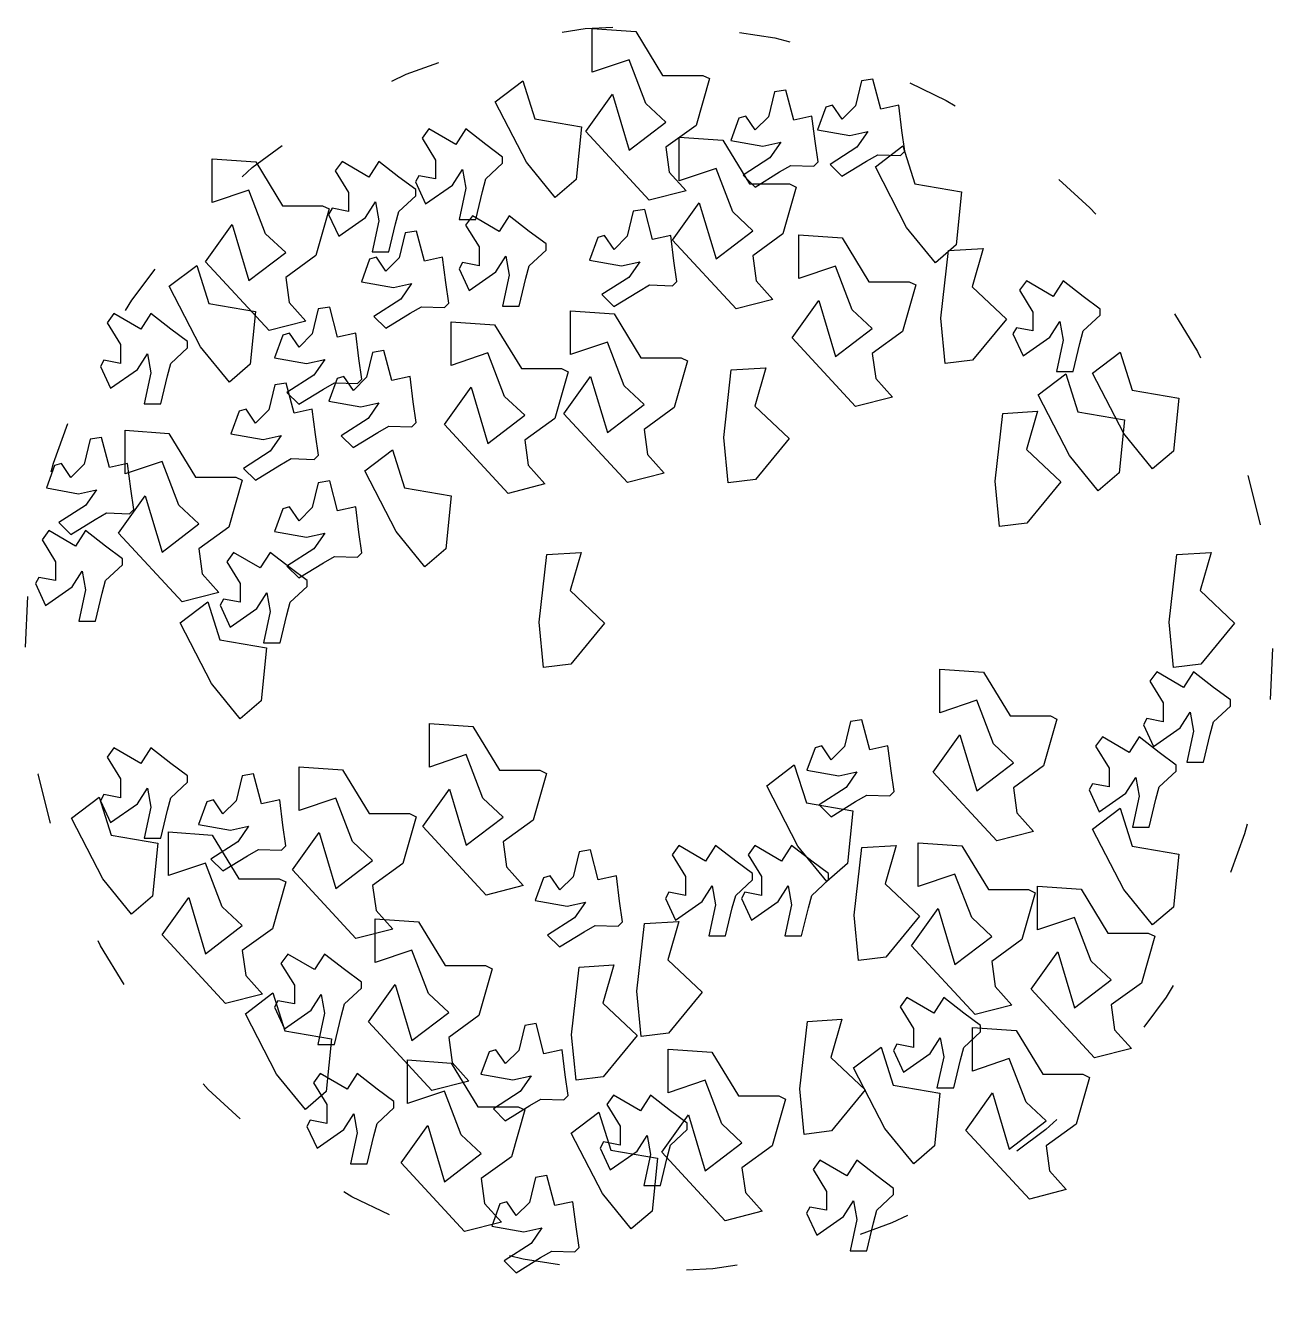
# Model space of a CAD drawing. Extents: x 6.54 to 8.99, y -0.81 to 1.68.
import ezdxf

# ---------------------------------------------------------------- set-up
doc = ezdxf.new("R2010")
doc.units = 0
doc.header["$MEASUREMENT"] = 0
doc.linetypes.add('DOT', pattern=[0.25, 0, -0.25])
doc.layers.get('0').update_dxf_attribs({"linetype": 'CONTINUOUS'})
doc.layers.add('MASC', color=7, linetype='CONTINUOUS')

# ---------------------------------------------------------------- blocks, each defined once
blk = doc.blocks.new('BRANCHO1', base_point=(16.66, 36.12))
for p, q in [((16.573, 36.1498), (16.6363, 36.2083)), ((16.6363, 36.2083), (16.6707, 36.1837)), ((16.7024, 36.1683), (16.6909, 36.2022)), ((16.6909, 36.2022), (16.7311, 36.2022)), ((16.7311, 36.2022), (16.7283, 36.1621)), ((16.6707, 36.1837), (16.619, 36.1683)), ((16.619, 36.1683), (16.6449, 36.1344)), ((16.6622, 36.1529), (16.7024, 36.1683)), ((16.7283, 36.1621), (16.688, 36.1375)), ((16.5817, 36.1159), (16.573, 36.1498)), ((16.6449, 36.1344), (16.6622, 36.1529)), ((16.688, 36.1375), (16.688, 36.1005)), ((16.5989, 36.1313), (16.5817, 36.1159)), ((16.6219, 36.1344), (16.5989, 36.1313)), ((16.642, 36.1067), (16.6219, 36.1344)), ((16.6851, 36.0944), (16.642, 36.1067)), ((16.688, 36.1005), (16.6851, 36.0944))]:
    blk.add_line(p, q)
blk = doc.blocks.new('BRANCHO2', base_point=(16.83, 36.07))
for p, q in [((16.7826, 36.0972), (16.8244, 36.1012)), ((16.7857, 36.0721), (16.7826, 36.0972)), ((16.8244, 36.1012), (16.8867, 36.0942)), ((16.8867, 36.0942), (16.8887, 36.0624)), ((16.8235, 36.041), (16.7857, 36.0721)), ((16.8534, 36.0726), (16.8235, 36.041)), ((16.8887, 36.0624), (16.8534, 36.0726))]:
    blk.add_line(p, q)
blk = doc.blocks.new('BRANCHO3', base_point=(16.71, 35.96))
for p, q in [((16.6899, 36.0349), (16.6698, 36.0256)), ((16.6956, 36.0318), (16.6899, 36.0349)), ((16.6927, 36.0165), (16.6956, 36.0318)), ((16.6698, 36.0256), (16.687, 36.001)), ((16.7301, 36.0288), (16.71, 36.0165)), ((16.7243, 35.9979), (16.7387, 36.0226)), ((16.7387, 36.0226), (16.7301, 36.0288)), ((16.71, 36.0165), (16.6927, 36.0165)), ((16.687, 36.001), (16.7014, 35.9918)), ((16.7387, 35.9887), (16.7243, 35.9979)), ((16.6554, 35.9949), (16.6554, 35.9795)), ((16.6841, 35.9887), (16.6554, 35.9949)), ((16.7014, 35.9918), (16.6841, 35.9887)), ((16.7243, 35.9702), (16.7387, 35.9887)), ((16.6554, 35.9795), (16.6812, 35.9733)), ((16.6812, 35.9733), (16.6927, 35.9702)), ((16.6927, 35.9702), (16.7071, 35.9548)), ((16.7128, 35.9548), (16.7243, 35.9702)), ((16.7071, 35.9548), (16.7128, 35.9548))]:
    blk.add_line(p, q)
blk = doc.blocks.new('ARV3')
at = {"layer": 'MASC', "linetype": 'DOT'}
blk.add_circle((0, 0), 1.225, dxfattribs=at)
at = {"xscale": 2.133599999999999, "yscale": 2.133599999999999, "zscale": 2.133599999999999}
for name, p, rotation in [('BRANCHO3', (0.277368, 1.024128), 315.0000000000102), ('BRANCHO2', (-0.405384, 1.024128), 33.69006752598449), ('BRANCHO2', (0.64008, 0.832104), 33.69006752598449), ('BRANCHO3', (-0.384048, 0.725424), 315.0000000000102), ('BRANCHO2', (-0.021336, 0.810768), 33.69006752598449), ('BRANCHO3', (0.384048, 0.661416), 315.0000000000102), ('BRANCHO2', (-0.789432, 0.682752), 33.69006752598449), ('BRANCHO3', (0.192024, 0.576072), 315.0000000000102), ('BRANCHO3', (0.5334, 0.576072), 315.0000000000102), ('BRANCHO3', (0.448056, 0.469392), 315.0000000000102), ('BRANCHO3', (0.682752, 0.405384), 315.0000000000102), ('BRANCHO2', (0.277368, 0.448056), 33.69006752598449), ('BRANCHO3', (-0.874776, 0.170688), 315.0000000000102), ('BRANCHO3', (-1.17348, 0.149352), 315.0000000000102), ('BRANCHO2', (1.002792, 0.192024), 33.69006752598449), ('BRANCHO3', (-0.5334, 0.064008), 315.0000000000102), ('BRANCHO2', (-1.024128, 0.042672), 33.69006752598449), ('BRANCHO3', (0.725424, -0.042672), 315.0000000000102), ('BRANCHO3', (0.96012, -0.32004), 315.0000000000102), ('BRANCHO2', (-0.341376, -0.341376), 33.69006752598449), ('BRANCHO3', (-0.277368, -0.469392), 315.0000000000102), ('BRANCHO3', (0.981456, -0.490728), 315.0000000000102), ('BRANCHO2', (-0.896112, -0.512064), 33.69006752598449), ('BRANCHO2', (0.874776, -0.554736), 33.69006752598449), ('BRANCHO2', (0.42672, -0.874776), 33.69006752598449), ('BRANCHO2', (-0.42672, -0.981456), 33.69006752598449), ('BRANCHO2', (0.469392, -0.981456), 33.69006752598449)]:
    blk.add_blockref(name, p, dxfattribs=dict(at, rotation=rotation))
for name, p in [('BRANCHO3', (0.170688, 1.045464)), ('BRANCHO3', (-0.256032, 0.917448)), ('BRANCHO3', (0.597408, 0.917448)), ('BRANCHO1', (0.277368, 0.85344)), ('BRANCHO1', (-0.512064, 0.768096)), ('BRANCHO1', (0.810768, 0.682752)), ('BRANCHO3', (0.128016, 0.682752)), ('BRANCHO3', (-0.661416, 0.576072)), ('BRANCHO1', (-0.384048, 0.512064)), ('BRANCHO3', (-0.896112, 0.512064)), ('BRANCHO3', (0.896112, 0.469392)), ('BRANCHO1', (-0.682752, 0.362712)), ('BRANCHO1', (-0.96012, 0.298704)), ('BRANCHO3', (0.96012, 0.298704)), ('BRANCHO1', (-0.298704, 0.256032)), ('BRANCHO1', (0.490728, 0.21336)), ('BRANCHO3', (0.789432, 0.21336)), ('BRANCHO2', (0.064008, 0.149352)), ('BRANCHO2', (-0.74676, 0.085344)), ('BRANCHO1', (0.512064, -0.021336)), ('BRANCHO1', (1.0668, -0.064008)), ('BRANCHO3', (-0.938784, -0.064008)), ('BRANCHO2', (-0.661416, -0.042672)), ('BRANCHO1', (-0.938784, -0.21336)), ('BRANCHO3', (-0.448056, -0.192024)), ('BRANCHO1', (0.85344, -0.234696)), ('BRANCHO2', (0.42672, -0.21336)), ('BRANCHO3', (-0.448056, -0.341376)), ('BRANCHO2', (-0.85344, -0.362712)), ('BRANCHO1', (0.661416, -0.469392)), ('BRANCHO3', (-1.0668, -0.469392)), ('BRANCHO2', (-0.512064, -0.469392)), ('BRANCHO3', (-0.74676, -0.64008)), ('BRANCHO1', (-0.5334, -0.704088)), ('BRANCHO1', (-0.192024, -0.74676)), ('BRANCHO2', (0.661416, -0.64008)), ('BRANCHO1', (-0.896112, -0.810768)), ('BRANCHO2', (0.341376, -0.74676)), ('BRANCHO3', (0.661416, -0.874776)), ('BRANCHO1', (-0.618744, -0.938784)), ('BRANCHO3', (-0.234696, -1.024128)), ('BRANCHO3', (-0.10668, -1.130808)), ('BRANCHO2', (0.064008, -1.088136))]:
    blk.add_blockref(name, p, dxfattribs=at)

msp = doc.modelspace()

# ---------------------------------------------------------------- block references
at = {"rotation": 90}
msp.add_blockref('ARV3', (7.7632, 0.4577), dxfattribs=at)

doc.saveas('drawing.dxf')
